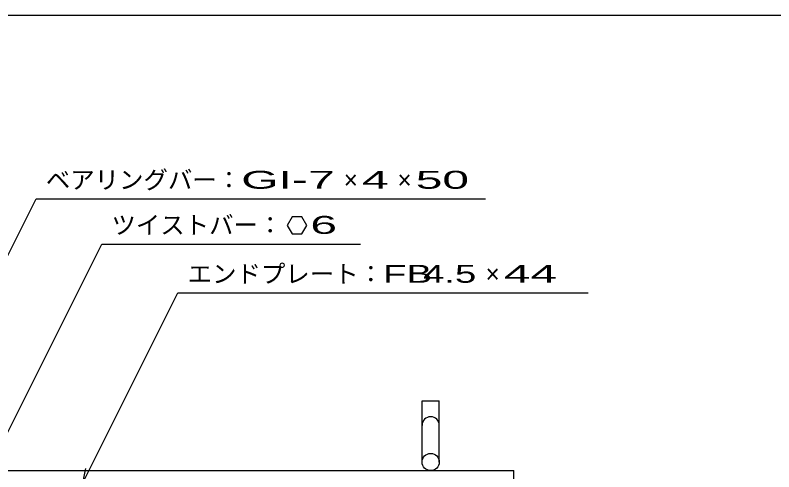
# Model space of a CAD drawing. Units: millimetres, scale not verified. Extents: x -1456 to 1389, y -1026 to 839.
# Drawn here: x -824 to -203, y 465 to 839 of the extents above; entities that cross this region are included whole.
import ezdxf
from ezdxf.enums import TextEntityAlignment as Align

# ---------------------------------------------------------------- set-up
doc = ezdxf.new("R2010")
doc.units = ezdxf.units.MM
doc.header["$LTSCALE"] = 8
for name, color, linetype, lineweight in [('0_2', 150, 'Continuous', 25), ('19', 6, 'Continuous', 25), ('22', 4, 'Continuous', 25)]:
    doc.layers.add(name, color=color, linetype=linetype, lineweight=lineweight)
doc.styles.add('ベクトル', font='')
doc.styles.get('ベクトル').set_extended_font_data('ベクトル')

msp = doc.modelspace()

# ---------------------------------------------------------------- linework, layer by layer
at = {"layer": '0_2'}
msp.add_line((-1379.2, 838.8), (1388.8, 838.8), dxfattribs=at)
at = {"layer": '19'}
for p, q in [((-491, 472.882), (-491, 522.882)), ((-491, 522.882), (-477, 522.882)), ((-477, 472.882), (-477, 522.882)), ((-1051, 465.882), (-416, 465.882)), ((-416, -154.118), (-416, 465.882))]:
    msp.add_line(p, q, dxfattribs=at)
msp.add_circle((-484, 472.882), 7, dxfattribs=at)
msp.add_arc((-484, 502.882), 7, 0, 180, dxfattribs=at)
at = {"layer": '22'}
for p, q in [((-959.4, 383.882), (-807.15, 688.382)), ((-807.15, 688.382), (-439.15, 688.382)), ((-597.4, 673.594), (-601.4, 666.666)), ((-589.4, 673.594), (-597.4, 673.594)), ((-585.4, 666.582), (-589.4, 673.594)), ((-601.4, 666.666), (-597.4, 659.737)), ((-589.4, 659.737), (-585.4, 666.666)), ((-597.4, 659.737), (-589.4, 659.737)), ((-874.65, 408.882), (-753.4, 651.382)), ((-753.4, 651.382), (-541.4, 651.382)), ((-768.75, 455.882), (-691, 611.382)), ((-691, 611.382), (-355, 611.382)), ((-768.75, 455.882), (-766.35, 467.562))]:
    msp.add_line(p, q, dxfattribs=at)

# ---------------------------------------------------------------- texts
at = {"layer": '22', "color": 2, "style": 'ベクトル'}
for s, p in [('ベアリングバー：', (-799.15, 703.982)), ('×', (-555.15, 703.982)), ('×', (-511.15, 703.982)), ('ツイストバー：', (-745.4, 666.982)), ('エンドプレート：', (-683, 626.982)), ('×', (-439, 626.982))]:
    msp.add_text(s, height=14.66, dxfattribs=at).set_placement(p, align=Align.MIDDLE_LEFT)
for s, width, p in [('GI-', 2, (-639.15, 703.982)), (' 7 ', 2, (-595.15, 703.982)), (' 4 ', 2, (-551.15, 703.982)), (' 50 ', 2, (-507.15, 703.982)), (' 6 ', 2, (-593.4, 667.066)), ('FB', 1.6, (-523, 626.982)), (' 4.5 ', 1.6, (-499, 626.982)), (' 44 ', 2, (-435, 626.982))]:
    msp.add_text(s, height=14.66, dxfattribs=dict(at, width=width)).set_placement(p, align=Align.MIDDLE_LEFT)

doc.saveas('drawing.dxf')
